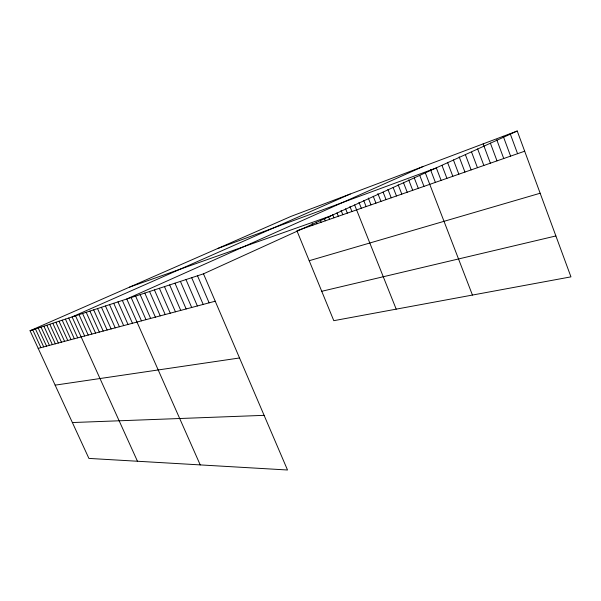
<?xml version="1.0" encoding="UTF-8"?>
<svg xmlns="http://www.w3.org/2000/svg" width="601" height="601" viewBox="0 0 601 601"><rect width="100%" height="100%" fill="white"/><g stroke="black" fill="none" stroke-linecap="round" stroke-linejoin="round"><path stroke-width="0.9" d="M203.491 273.823L287.511 469.997L88.91 458.413L30.05 330.723L203.491 273.823L517.236 131.003L570.95 276.858L333.795 320.679L296.909 230.739L524.673 151.212M422.909 166.597L126.781 298.99L200.231 464.904M350.255 194.018L72.09 316.93L137.464 461.245M30.05 330.723L291.019 216.375L517.236 131.003M217.367 248.649L435.101 168.393M129.628 287.09L330.941 215.812M309.199 260.714L540.156 193.237M38.186 348.377L215.226 301.214M321.745 291.29L555.887 235.953M55.134 385.143L239.529 357.971M72.375 422.548L264.102 415.344M41.033 327.117L49.417 345.387M38.224 328.041L46.54 346.153M35.451 328.95L43.708 346.912M32.724 329.844L40.928 347.648M49.785 324.255L58.357 343.006M46.818 325.224L55.33 343.817M43.903 326.178L52.347 344.606M62.181 320.183L71.031 339.633M59.003 321.227L67.778 340.497M55.87 322.256L64.577 341.345M52.798 323.263L61.445 342.187M68.732 318.034L77.717 337.852M65.426 319.116L74.344 338.746M82.577 313.497L91.863 334.081M79.016 314.661L88.219 335.05M75.523 315.81L84.658 336.004M93.673 309.853L103.199 331.061M89.902 311.093L99.345 332.09M86.206 312.302L95.567 333.097M101.449 307.299L111.14 328.942M97.527 308.591L107.128 330.017M113.724 303.272L123.663 325.607M109.547 304.647L119.404 326.741M105.46 305.984L115.227 327.853M122.341 300.447L132.453 323.263M117.984 301.875L128.013 324.45M135.608 296.098L145.998 319.657M131.153 297.555L141.453 320.866M144.811 293.078L155.396 317.155M140.161 294.603L150.648 318.417M154.427 289.922L165.2 314.541M149.566 291.515L160.242 315.863M164.471 286.624L175.439 311.814M159.393 288.292L170.263 313.196M174.974 283.184L186.152 308.959M169.662 284.927L180.736 310.401M185.979 279.57L197.376 305.969M180.413 281.396L191.696 307.479M197.511 275.784L209.133 302.836M191.681 277.7L203.183 304.422M320.416 220.635L321.092 222.302M316.254 222.1L316.922 223.752M312.107 223.452L312.813 225.187M328.574 216.796L329.596 219.327M324.292 218.306L325.314 220.822M341.075 210.403L342.81 214.715M336.966 212.844L338.34 216.277M332.571 214.407L333.938 217.81M349.94 206.549L351.931 211.529M345.598 208.787L347.34 213.13M358.977 202.349L361.329 208.246M354.598 204.881L396.194 309.147M368.285 198.03L370.997 204.873M363.763 200.629L366.122 206.571M377.871 193.575L380.959 201.395M373.213 196.249L375.941 203.146M387.93 189.428L391.221 197.812M383.1 192.132L386.052 199.615M398.14 184.74L401.806 194.115M393.159 187.527L396.472 195.979M408.68 179.909L412.722 190.299M403.534 182.779L407.215 192.222M419.768 175.469L423.983 186.37M414.247 177.873L418.304 188.353M430.474 169.602L435.387 182.388M425.192 172.517L472.439 295.061M441.96 165.358L446.926 178.354M436.168 167.499L441.111 180.39M447.505 162.315L452.838 176.296M459.156 156.801L464.941 172.066M453.402 159.896L458.841 174.2M471.597 152.166L477.449 167.702M465.324 154.502L471.146 169.903M477.645 148.92L483.858 165.463M490.356 143.076L497.004 160.873M483.136 143.864L490.378 163.187M496.742 139.71L503.743 158.521M510.174 133.662L517.574 153.691M503.24 136.284L510.602 156.125"/></g></svg>
